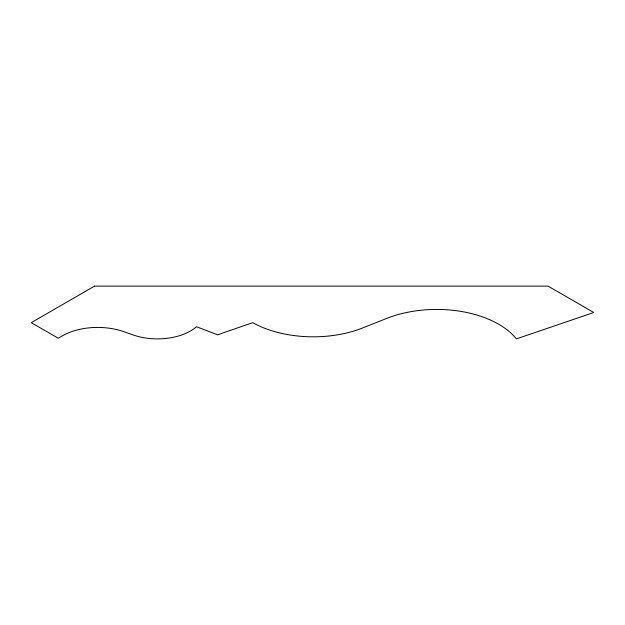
<?xml version="1.0" encoding="UTF-8"?>
<svg xmlns="http://www.w3.org/2000/svg" width="625" height="625" viewBox="0 0 625 625"><rect width="100%" height="100%" fill="white"/><g stroke="black" fill="none" stroke-linecap="round" stroke-linejoin="round"><path stroke-width="0.94" d="M94.531 286.117L31.25 322.648L58.242 338.234L62 336.062A50.008 28.867 0 0 1 123.656 331.625L133.219 334.977A46.648 26.93 0 0 0 196.484 326.711L217.578 334.828L252.734 322.648A86.938 50.195 0 0 0 362.422 328.031L386.992 318.312A87.844 50.719 0 0 1 516.406 338.883L593.75 312.5L548.047 286.117L94.531 286.117"/></g></svg>
